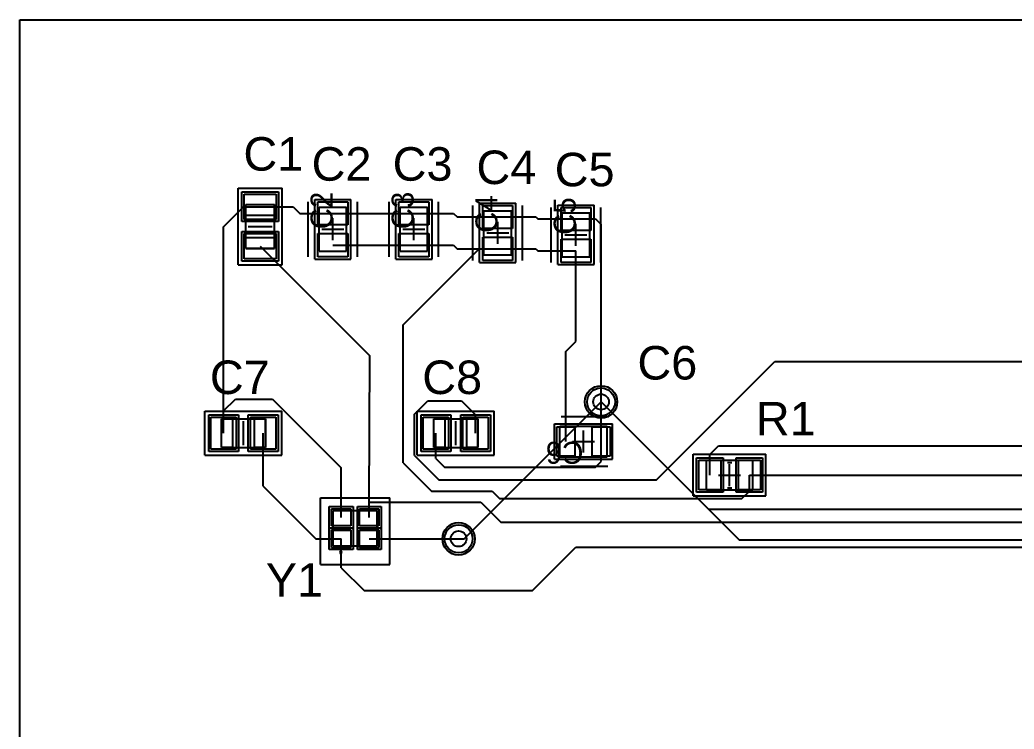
# Model space of a CAD drawing. Header units: millimetres. Extents: x 0 to 306, y 0 to 140.
# Drawn here: x 57.95 to 103.13, y 102.11 to 134.37 of the extents above; entities that cross this region are included whole.
import ezdxf

# ---------------------------------------------------------------- set-up
doc = ezdxf.new("R2010")
doc.units = ezdxf.units.MM
for name, color, linetype in [('BottomLayer', 5, 'Continuous'), ('BottomSolder', 6, 'Continuous'), ('Mechanical1', 6, 'Continuous'), ('Mechanical13', 56, 'Continuous'), ('Mechanical15', 56, 'Continuous'), ('Mechanical16', 56, 'Continuous'), ('Mechanical2', 216, 'Continuous'), ('Mechanical3', 76, 'Continuous'), ('Mechanical5', 56, 'Continuous'), ('TopLayer', 1, 'Continuous'), ('TopOverlay', 2, 'Continuous'), ('TopPaste', 8, 'Continuous'), ('TopSolder', 216, 'Continuous'), ('ViaHoleLayer', 16, 'Continuous')]:
    doc.layers.add(name, color=color, linetype=linetype)
doc.styles.add('Arial', font='arial.ttf', dxfattribs={"height": 0.2})

# ---------------------------------------------------------------- blocks, each defined once
blk = doc.blocks.new('ABM11W300000MHZ4B1UT3_1')
at = {"layer": 'Mechanical13'}
for p, q in [((-1.575, -1.65), (-1.575, 1.375)), ((-1.575, 1.375), (1.575, 1.375)), ((1.575, -1.65), (1.575, 1.375)), ((-1, -0.8), (-1, 0.8)), ((-1, 0.8), (1, 0.8)), ((1, -0.8), (1, 0.8)), ((-1, -0.8), (1, -0.8)), ((-1.575, -1.65), (1.575, -1.65))]:
    blk.add_line(p, q, dxfattribs=at)
at = {"layer": 'TopLayer'}
for p, q in [((-1.075, 0.874), (-0.2, 0.874)), ((-1.075, 0.099), (-1.075, 0.874)), ((-0.2, 0.874), (-0.2, 0.099)), ((0.199, 0.874), (1.074, 0.874)), ((0.199, 0.099), (0.199, 0.874)), ((1.074, 0.874), (1.074, 0.099)), ((-0.2, 0.099), (-1.075, 0.099)), ((1.074, 0.099), (0.199, 0.099)), ((-1.075, -0.1), (-0.2, -0.1)), ((-1.075, -0.875), (-1.075, -0.1)), ((-0.2, -0.1), (-0.2, -0.875)), ((0.199, -0.1), (1.074, -0.1)), ((0.199, -0.875), (0.199, -0.1)), ((1.074, -0.1), (1.074, -0.875)), ((-0.2, -0.875), (-1.075, -0.875)), ((1.074, -0.875), (0.199, -0.875))]:
    blk.add_line(p, q, dxfattribs=at)
at = {"layer": 'TopOverlay'}
for start, end in [(0, 180), (180, 0)]:
    blk.add_arc((-0.65, -1.1), 0.05, start, end, dxfattribs=at)
at = {"layer": 'TopPaste'}
for p, q in [((-1.075, 0.874), (-0.2, 0.874)), ((-1.075, 0.099), (-1.075, 0.874)), ((-0.2, 0.874), (-0.2, 0.099)), ((0.199, 0.874), (1.074, 0.874)), ((0.199, 0.099), (0.199, 0.874)), ((1.074, 0.874), (1.074, 0.099)), ((-0.2, 0.099), (-1.075, 0.099)), ((1.074, 0.099), (0.199, 0.099)), ((-1.075, -0.1), (-0.2, -0.1)), ((-1.075, -0.875), (-1.075, -0.1)), ((-0.2, -0.1), (-0.2, -0.875)), ((0.199, -0.1), (1.074, -0.1)), ((0.199, -0.875), (0.199, -0.1)), ((1.074, -0.1), (1.074, -0.875)), ((-0.2, -0.875), (-1.075, -0.875)), ((1.074, -0.875), (0.199, -0.875))]:
    blk.add_line(p, q, dxfattribs=at)
at = {"layer": 'TopSolder'}
for p, q in [((-1.177, 0.976), (-0.099, 0.976)), ((-1.177, -0.002), (-1.177, 0.976)), ((-0.099, 0.976), (-0.099, -0.002)), ((0.098, 0.976), (1.176, 0.976)), ((0.098, -0.002), (0.098, 0.976)), ((1.176, 0.976), (1.176, -0.002)), ((-1.177, 0.002), (-0.099, 0.002)), ((-1.177, -0.976), (-1.177, 0.002)), ((-0.099, 0.002), (-0.099, -0.976)), ((0.098, 0.002), (1.176, 0.002)), ((0.098, -0.976), (0.098, 0.002)), ((1.176, 0.002), (1.176, -0.976)), ((-0.099, -0.002), (-1.177, -0.002)), ((1.176, -0.002), (0.098, -0.002)), ((-0.099, -0.976), (-1.177, -0.976)), ((1.176, -0.976), (0.098, -0.976))]:
    blk.add_line(p, q, dxfattribs=at)
blk = doc.blocks.new('RESC2013X60X35NL10T20_76')
at = {"layer": 'Mechanical13'}
for p, q in [((-1.05, -0.675), (-1.05, 0.675)), ((-1.05, 0.675), (1.05, 0.675)), ((1.05, -0.675), (1.05, 0.675)), ((-1.05, -0.675), (1.05, -0.675))]:
    blk.add_line(p, q, dxfattribs=at)
at = {"layer": 'Mechanical15'}
for p, q in [((-1.65, -0.95), (-1.65, 0.95)), ((-1.65, 0.95), (1.65, 0.95)), ((1.65, -0.95), (1.65, 0.95)), ((0, -0.5), (0, 0.5)), ((-0.5, 0), (0.5, 0)), ((-1.65, -0.95), (1.65, -0.95))]:
    blk.add_line(p, q, dxfattribs=at)
at = {"layer": 'TopLayer'}
for p, q in [((-1.4, -0.675), (-1.4, 0.675)), ((-1.4, 0.675), (-0.4, 0.675)), ((-0.4, 0.675), (-0.4, -0.675)), ((0.4, -0.675), (0.4, 0.675)), ((0.4, 0.675), (1.4, 0.675)), ((1.4, 0.675), (1.4, -0.675)), ((-0.4, -0.675), (-1.4, -0.675)), ((1.4, -0.675), (0.4, -0.675))]:
    blk.add_line(p, q, dxfattribs=at)
at = {"layer": 'TopOverlay'}
for p, q in [((-0.1, 0.575), (0.1, 0.575)), ((-0.1, -0.575), (0.1, -0.575))]:
    blk.add_line(p, q, dxfattribs=at)
at = {"layer": 'TopPaste'}
for p, q in [((-1.4, -0.675), (-1.4, 0.675)), ((-1.4, 0.675), (-0.4, 0.675)), ((-0.4, 0.675), (-0.4, -0.675)), ((0.4, -0.675), (0.4, 0.675)), ((0.4, 0.675), (1.4, 0.675)), ((1.4, 0.675), (1.4, -0.675)), ((-0.4, -0.675), (-1.4, -0.675)), ((1.4, -0.675), (0.4, -0.675))]:
    blk.add_line(p, q, dxfattribs=at)
at = {"layer": 'TopSolder'}
for p, q in [((-1.502, -0.777), (-1.502, 0.777)), ((-1.502, 0.777), (-0.298, 0.777)), ((-0.298, 0.777), (-0.298, -0.777)), ((0.298, -0.777), (0.298, 0.777)), ((0.298, 0.777), (1.502, 0.777)), ((1.502, 0.777), (1.502, -0.777)), ((-0.298, -0.777), (-1.502, -0.777)), ((1.502, -0.777), (0.298, -0.777))]:
    blk.add_line(p, q, dxfattribs=at)
blk = doc.blocks.new('CAPC2012X140N_148')
at = {"layer": 'Mechanical13'}
for p, q in [((-1, 0.65), (-1, -0.65)), ((1, 0.65), (-1, 0.65)), ((-1, -0.65), (-1, 0.65)), ((-1, 0.65), (-0.5, 0.65)), ((-0.5, 0.65), (-0.5, -0.65)), ((0.5, -0.65), (0.5, 0.65)), ((0.5, 0.65), (1, 0.65)), ((1, 0.65), (1, -0.65)), ((1, 0.65), (1, -0.65)), ((1, -0.65), (-1, -0.65)), ((-0.5, -0.65), (-1, -0.65)), ((1, -0.65), (0.5, -0.65))]:
    blk.add_line(p, q, dxfattribs=at)
at = {"layer": 'Mechanical15'}
for p, q in [((-1.75, 1), (-1.75, -1)), ((1.75, 1), (-1.75, 1)), ((1.75, 1), (1.75, -1)), ((1.75, -1), (-1.75, -1))]:
    blk.add_line(p, q, dxfattribs=at)
at = {"layer": 'TopLayer'}
for p, q in [((-1.475, 0.725), (-0.325, 0.725)), ((-1.475, -0.725), (-1.475, 0.725)), ((-0.325, 0.725), (-0.325, -0.725)), ((0.325, 0.725), (1.475, 0.725)), ((0.325, -0.725), (0.325, 0.725)), ((1.475, 0.725), (1.475, -0.725)), ((-0.325, -0.725), (-1.475, -0.725)), ((1.475, -0.725), (0.325, -0.725))]:
    blk.add_line(p, q, dxfattribs=at)
at = {"layer": 'TopOverlay'}
blk.add_line((0, 0.55), (0, -0.55), dxfattribs=at)
at = {"layer": 'TopPaste'}
for p, q in [((-1.475, 0.725), (-0.325, 0.725)), ((-1.475, -0.725), (-1.475, 0.725)), ((-0.325, 0.725), (-0.325, -0.725)), ((0.325, 0.725), (1.475, 0.725)), ((0.325, -0.725), (0.325, 0.725)), ((1.475, 0.725), (1.475, -0.725)), ((-0.325, -0.725), (-1.475, -0.725)), ((1.475, -0.725), (0.325, -0.725))]:
    blk.add_line(p, q, dxfattribs=at)
at = {"layer": 'TopSolder'}
for p, q in [((-1.577, 0.827), (-0.223, 0.827)), ((-1.577, -0.827), (-1.577, 0.827)), ((-0.223, 0.827), (-0.223, -0.827)), ((0.223, 0.827), (1.577, 0.827)), ((0.223, -0.827), (0.223, 0.827)), ((1.577, 0.827), (1.577, -0.827)), ((-0.223, -0.827), (-1.577, -0.827)), ((1.577, -0.827), (0.223, -0.827))]:
    blk.add_line(p, q, dxfattribs=at)
blk = doc.blocks.new('CAPC2012X140N_149')
at = {"layer": 'Mechanical13'}
for p, q in [((-1, 0.65), (-1, -0.65)), ((1, 0.65), (-1, 0.65)), ((-1, -0.65), (-1, 0.65)), ((-1, 0.65), (-0.5, 0.65)), ((-0.5, 0.65), (-0.5, -0.65)), ((0.5, -0.65), (0.5, 0.65)), ((0.5, 0.65), (1, 0.65)), ((1, 0.65), (1, -0.65)), ((1, 0.65), (1, -0.65)), ((1, -0.65), (-1, -0.65)), ((-0.5, -0.65), (-1, -0.65)), ((1, -0.65), (0.5, -0.65))]:
    blk.add_line(p, q, dxfattribs=at)
at = {"layer": 'Mechanical15'}
for p, q in [((-1.75, 1), (-1.75, -1)), ((1.75, 1), (-1.75, 1)), ((1.75, 1), (1.75, -1)), ((1.75, -1), (-1.75, -1))]:
    blk.add_line(p, q, dxfattribs=at)
at = {"layer": 'TopLayer'}
for p, q in [((-1.475, 0.725), (-0.325, 0.725)), ((-1.475, -0.725), (-1.475, 0.725)), ((-0.325, 0.725), (-0.325, -0.725)), ((0.325, 0.725), (1.475, 0.725)), ((0.325, -0.725), (0.325, 0.725)), ((1.475, 0.725), (1.475, -0.725)), ((-0.325, -0.725), (-1.475, -0.725)), ((1.475, -0.725), (0.325, -0.725))]:
    blk.add_line(p, q, dxfattribs=at)
at = {"layer": 'TopOverlay'}
blk.add_line((0, 0.55), (0, -0.55), dxfattribs=at)
at = {"layer": 'TopPaste'}
for p, q in [((-1.475, 0.725), (-0.325, 0.725)), ((-1.475, -0.725), (-1.475, 0.725)), ((-0.325, 0.725), (-0.325, -0.725)), ((0.325, 0.725), (1.475, 0.725)), ((0.325, -0.725), (0.325, 0.725)), ((1.475, 0.725), (1.475, -0.725)), ((-0.325, -0.725), (-1.475, -0.725)), ((1.475, -0.725), (0.325, -0.725))]:
    blk.add_line(p, q, dxfattribs=at)
at = {"layer": 'TopSolder'}
for p, q in [((-1.577, 0.827), (-0.223, 0.827)), ((-1.577, -0.827), (-1.577, 0.827)), ((-0.223, 0.827), (-0.223, -0.827)), ((0.223, 0.827), (1.577, 0.827)), ((0.223, -0.827), (0.223, 0.827)), ((1.577, 0.827), (1.577, -0.827)), ((-0.223, -0.827), (-1.577, -0.827)), ((1.577, -0.827), (0.223, -0.827))]:
    blk.add_line(p, q, dxfattribs=at)
blk = doc.blocks.new('FP_CL21B106KOQNNNE_MFG_150')
at = {"layer": 'Mechanical16'}
for p, q in [((0, 0.5), (0, -0.5)), ((0.5, 0), (-0.5, 0))]:
    blk.add_line(p, q, dxfattribs=at)
at = {"layer": 'Mechanical2'}
for p, q in [((-1.075, 0.7), (-1.075, -0.7)), ((1.075, 0.7), (-1.075, 0.7)), ((1.075, 0.7), (1.075, -0.7)), ((1.075, -0.7), (-1.075, -0.7))]:
    blk.add_line(p, q, dxfattribs=at)
at = {"layer": 'Mechanical3'}
for p, q in [((-1.313, 0.8), (-1.313, -0.8)), ((1.312, 0.8), (-1.313, 0.8)), ((1.312, 0.8), (1.312, -0.8)), ((1.312, -0.8), (-1.313, -0.8))]:
    blk.add_line(p, q, dxfattribs=at)
at = {"layer": 'Mechanical5'}
for p, q in [((-1.313, 0.8), (-1.313, -0.8)), ((1.312, 0.8), (-1.313, 0.8)), ((1.312, 0.8), (1.312, -0.8)), ((1.312, -0.8), (-1.313, -0.8))]:
    blk.add_line(p, q, dxfattribs=at)
at = {"layer": 'TopLayer'}
for p, q in [((-1.213, 0.663), (-0.388, 0.663)), ((-1.213, -0.662), (-1.213, 0.663)), ((-0.388, 0.663), (-0.388, -0.662)), ((0.387, 0.663), (1.212, 0.663)), ((0.387, -0.662), (0.387, 0.663)), ((1.212, 0.663), (1.212, -0.662)), ((-0.388, -0.662), (-1.213, -0.662)), ((1.212, -0.662), (0.387, -0.662))]:
    blk.add_line(p, q, dxfattribs=at)
at = {"layer": 'TopOverlay'}
for p, q in [((1.05, 1.125), (-1.1, 1.125)), ((1.017, -1.14), (-1.133, -1.14))]:
    blk.add_line(p, q, dxfattribs=at)
at = {"layer": 'TopPaste'}
for p, q in [((-1.213, 0.663), (-0.388, 0.663)), ((-1.213, -0.662), (-1.213, 0.663)), ((-0.388, 0.663), (-0.388, -0.662)), ((0.387, 0.663), (1.212, 0.663)), ((0.387, -0.662), (0.387, 0.663)), ((1.212, 0.663), (1.212, -0.662)), ((-0.388, -0.662), (-1.213, -0.662)), ((1.212, -0.662), (0.387, -0.662))]:
    blk.add_line(p, q, dxfattribs=at)
at = {"layer": 'TopSolder'}
for p, q in [((-1.213, 0.663), (-0.388, 0.663)), ((-1.213, -0.662), (-1.213, 0.663)), ((-0.388, 0.663), (-0.388, -0.662)), ((0.387, 0.663), (1.212, 0.663)), ((0.387, -0.662), (0.387, 0.663)), ((1.212, 0.663), (1.212, -0.662)), ((-0.388, -0.662), (-1.213, -0.662)), ((1.212, -0.662), (0.387, -0.662))]:
    blk.add_line(p, q, dxfattribs=at)
at = {"layer": 'Mechanical5'}
blk.add_text('C6', height=1, dxfattribs=at).set_placement((0, 0.011))
blk = doc.blocks.new('FP_CL21_IPC_C_151')
at = {"layer": 'Mechanical16'}
for p, q in [((0, 0.5), (0, -0.5)), ((-0.5, 0), (0.5, 0))]:
    blk.add_line(p, q, dxfattribs=at)
at = {"layer": 'Mechanical2'}
for p, q in [((-1, 0.625), (1, 0.625)), ((-1, 0.625), (-1, -0.625)), ((1, 0.625), (1, -0.625)), ((-1, -0.625), (1, -0.625))]:
    blk.add_line(p, q, dxfattribs=at)
at = {"layer": 'Mechanical3'}
for p, q in [((-1.353, 0.825), (1.353, 0.825)), ((-1.353, 0.825), (-1.353, -0.825)), ((1.353, 0.825), (1.353, -0.825)), ((-1.353, -0.825), (1.353, -0.825))]:
    blk.add_line(p, q, dxfattribs=at)
at = {"layer": 'Mechanical5'}
for p, q in [((-1.353, 0.825), (1.353, 0.825)), ((-1.353, 0.825), (-1.353, -0.825)), ((1.353, 0.825), (1.353, -0.825)), ((-1.353, -0.825), (1.353, -0.825))]:
    blk.add_line(p, q, dxfattribs=at)
at = {"layer": 'TopLayer'}
for p, q in [((-1.253, 0.678), (-0.198, 0.678)), ((-1.253, -0.678), (-1.253, 0.678)), ((-0.198, 0.678), (-0.198, -0.678)), ((0.198, 0.678), (1.253, 0.678)), ((0.198, -0.678), (0.198, 0.678)), ((1.253, 0.678), (1.253, -0.678)), ((-0.198, -0.678), (-1.253, -0.678)), ((1.253, -0.678), (0.198, -0.678))]:
    blk.add_line(p, q, dxfattribs=at)
at = {"layer": 'TopOverlay'}
for p, q in [((-1.253, 1.125), (1.253, 1.125)), ((-1.253, -1.125), (1.253, -1.125))]:
    blk.add_line(p, q, dxfattribs=at)
at = {"layer": 'TopPaste'}
for p, q in [((-1.253, 0.678), (-0.198, 0.678)), ((-1.253, -0.678), (-1.253, 0.678)), ((-0.198, 0.678), (-0.198, -0.678)), ((0.198, 0.678), (1.253, 0.678)), ((0.198, -0.678), (0.198, 0.678)), ((1.253, 0.678), (1.253, -0.678)), ((-0.198, -0.678), (-1.253, -0.678)), ((1.253, -0.678), (0.198, -0.678))]:
    blk.add_line(p, q, dxfattribs=at)
at = {"layer": 'TopSolder'}
for p, q in [((-1.253, 0.678), (-0.198, 0.678)), ((-1.253, -0.678), (-1.253, 0.678)), ((-0.198, 0.678), (-0.198, -0.678)), ((0.198, 0.678), (1.253, 0.678)), ((0.198, -0.678), (0.198, 0.678)), ((1.253, 0.678), (1.253, -0.678)), ((-0.198, -0.678), (-1.253, -0.678)), ((1.253, -0.678), (0.198, -0.678))]:
    blk.add_line(p, q, dxfattribs=at)
at = {"layer": 'Mechanical5'}
blk.add_text('C5', height=1, dxfattribs=at).set_placement((0, 0.011))
blk = doc.blocks.new('FP_CL21_IPC_C_152')
at = {"layer": 'Mechanical16'}
for p, q in [((0, 0.5), (0, -0.5)), ((-0.5, 0), (0.5, 0))]:
    blk.add_line(p, q, dxfattribs=at)
at = {"layer": 'Mechanical2'}
for p, q in [((-1, 0.625), (1, 0.625)), ((-1, 0.625), (-1, -0.625)), ((1, 0.625), (1, -0.625)), ((-1, -0.625), (1, -0.625))]:
    blk.add_line(p, q, dxfattribs=at)
at = {"layer": 'Mechanical3'}
for p, q in [((-1.353, 0.825), (1.353, 0.825)), ((-1.353, 0.825), (-1.353, -0.825)), ((1.353, 0.825), (1.353, -0.825)), ((-1.353, -0.825), (1.353, -0.825))]:
    blk.add_line(p, q, dxfattribs=at)
at = {"layer": 'Mechanical5'}
for p, q in [((-1.353, 0.825), (1.353, 0.825)), ((-1.353, 0.825), (-1.353, -0.825)), ((1.353, 0.825), (1.353, -0.825)), ((-1.353, -0.825), (1.353, -0.825))]:
    blk.add_line(p, q, dxfattribs=at)
at = {"layer": 'TopLayer'}
for p, q in [((-1.253, 0.678), (-0.198, 0.678)), ((-1.253, -0.678), (-1.253, 0.678)), ((-0.198, 0.678), (-0.198, -0.678)), ((0.198, 0.678), (1.253, 0.678)), ((0.198, -0.678), (0.198, 0.678)), ((1.253, 0.678), (1.253, -0.678)), ((-0.198, -0.678), (-1.253, -0.678)), ((1.253, -0.678), (0.198, -0.678))]:
    blk.add_line(p, q, dxfattribs=at)
at = {"layer": 'TopOverlay'}
for p, q in [((-1.253, 1.125), (1.253, 1.125)), ((-1.253, -1.125), (1.253, -1.125))]:
    blk.add_line(p, q, dxfattribs=at)
at = {"layer": 'TopPaste'}
for p, q in [((-1.253, 0.678), (-0.198, 0.678)), ((-1.253, -0.678), (-1.253, 0.678)), ((-0.198, 0.678), (-0.198, -0.678)), ((0.198, 0.678), (1.253, 0.678)), ((0.198, -0.678), (0.198, 0.678)), ((1.253, 0.678), (1.253, -0.678)), ((-0.198, -0.678), (-1.253, -0.678)), ((1.253, -0.678), (0.198, -0.678))]:
    blk.add_line(p, q, dxfattribs=at)
at = {"layer": 'TopSolder'}
for p, q in [((-1.253, 0.678), (-0.198, 0.678)), ((-1.253, -0.678), (-1.253, 0.678)), ((-0.198, 0.678), (-0.198, -0.678)), ((0.198, 0.678), (1.253, 0.678)), ((0.198, -0.678), (0.198, 0.678)), ((1.253, 0.678), (1.253, -0.678)), ((-0.198, -0.678), (-1.253, -0.678)), ((1.253, -0.678), (0.198, -0.678))]:
    blk.add_line(p, q, dxfattribs=at)
at = {"layer": 'Mechanical5'}
blk.add_text('C4', height=1, dxfattribs=at).set_placement((0, 0.011))
blk = doc.blocks.new('FP_CL21_IPC_C_153')
at = {"layer": 'Mechanical16'}
for p, q in [((0, 0.5), (0, -0.5)), ((-0.5, 0), (0.5, 0))]:
    blk.add_line(p, q, dxfattribs=at)
at = {"layer": 'Mechanical2'}
for p, q in [((-1, 0.625), (1, 0.625)), ((-1, 0.625), (-1, -0.625)), ((1, 0.625), (1, -0.625)), ((-1, -0.625), (1, -0.625))]:
    blk.add_line(p, q, dxfattribs=at)
at = {"layer": 'Mechanical3'}
for p, q in [((-1.353, 0.825), (1.353, 0.825)), ((-1.353, 0.825), (-1.353, -0.825)), ((1.353, 0.825), (1.353, -0.825)), ((-1.353, -0.825), (1.353, -0.825))]:
    blk.add_line(p, q, dxfattribs=at)
at = {"layer": 'Mechanical5'}
for p, q in [((-1.353, 0.825), (1.353, 0.825)), ((-1.353, 0.825), (-1.353, -0.825)), ((1.353, 0.825), (1.353, -0.825)), ((-1.353, -0.825), (1.353, -0.825))]:
    blk.add_line(p, q, dxfattribs=at)
at = {"layer": 'TopLayer'}
for p, q in [((-1.253, 0.678), (-0.198, 0.678)), ((-1.253, -0.678), (-1.253, 0.678)), ((-0.198, 0.678), (-0.198, -0.678)), ((0.198, 0.678), (1.253, 0.678)), ((0.198, -0.678), (0.198, 0.678)), ((1.253, 0.678), (1.253, -0.678)), ((-0.198, -0.678), (-1.253, -0.678)), ((1.253, -0.678), (0.198, -0.678))]:
    blk.add_line(p, q, dxfattribs=at)
at = {"layer": 'TopOverlay'}
for p, q in [((-1.253, 1.125), (1.253, 1.125)), ((-1.253, -1.125), (1.253, -1.125))]:
    blk.add_line(p, q, dxfattribs=at)
at = {"layer": 'TopPaste'}
for p, q in [((-1.253, 0.678), (-0.198, 0.678)), ((-1.253, -0.678), (-1.253, 0.678)), ((-0.198, 0.678), (-0.198, -0.678)), ((0.198, 0.678), (1.253, 0.678)), ((0.198, -0.678), (0.198, 0.678)), ((1.253, 0.678), (1.253, -0.678)), ((-0.198, -0.678), (-1.253, -0.678)), ((1.253, -0.678), (0.198, -0.678))]:
    blk.add_line(p, q, dxfattribs=at)
at = {"layer": 'TopSolder'}
for p, q in [((-1.253, 0.678), (-0.198, 0.678)), ((-1.253, -0.678), (-1.253, 0.678)), ((-0.198, 0.678), (-0.198, -0.678)), ((0.198, 0.678), (1.253, 0.678)), ((0.198, -0.678), (0.198, 0.678)), ((1.253, 0.678), (1.253, -0.678)), ((-0.198, -0.678), (-1.253, -0.678)), ((1.253, -0.678), (0.198, -0.678))]:
    blk.add_line(p, q, dxfattribs=at)
at = {"layer": 'Mechanical5'}
blk.add_text('C3', height=1, dxfattribs=at).set_placement((0, 0.011))
blk = doc.blocks.new('FP_CL21_IPC_C_154')
at = {"layer": 'Mechanical16'}
for p, q in [((0, 0.5), (0, -0.5)), ((-0.5, 0), (0.5, 0))]:
    blk.add_line(p, q, dxfattribs=at)
at = {"layer": 'Mechanical2'}
for p, q in [((-1, 0.625), (1, 0.625)), ((-1, 0.625), (-1, -0.625)), ((1, 0.625), (1, -0.625)), ((-1, -0.625), (1, -0.625))]:
    blk.add_line(p, q, dxfattribs=at)
at = {"layer": 'Mechanical3'}
for p, q in [((-1.353, 0.825), (1.353, 0.825)), ((-1.353, 0.825), (-1.353, -0.825)), ((1.353, 0.825), (1.353, -0.825)), ((-1.353, -0.825), (1.353, -0.825))]:
    blk.add_line(p, q, dxfattribs=at)
at = {"layer": 'Mechanical5'}
for p, q in [((-1.353, 0.825), (1.353, 0.825)), ((-1.353, 0.825), (-1.353, -0.825)), ((1.353, 0.825), (1.353, -0.825)), ((-1.353, -0.825), (1.353, -0.825))]:
    blk.add_line(p, q, dxfattribs=at)
at = {"layer": 'TopLayer'}
for p, q in [((-1.253, 0.678), (-0.198, 0.678)), ((-1.253, -0.678), (-1.253, 0.678)), ((-0.198, 0.678), (-0.198, -0.678)), ((0.198, 0.678), (1.253, 0.678)), ((0.198, -0.678), (0.198, 0.678)), ((1.253, 0.678), (1.253, -0.678)), ((-0.198, -0.678), (-1.253, -0.678)), ((1.253, -0.678), (0.198, -0.678))]:
    blk.add_line(p, q, dxfattribs=at)
at = {"layer": 'TopOverlay'}
for p, q in [((-1.253, 1.125), (1.253, 1.125)), ((-1.253, -1.125), (1.253, -1.125))]:
    blk.add_line(p, q, dxfattribs=at)
at = {"layer": 'TopPaste'}
for p, q in [((-1.253, 0.678), (-0.198, 0.678)), ((-1.253, -0.678), (-1.253, 0.678)), ((-0.198, 0.678), (-0.198, -0.678)), ((0.198, 0.678), (1.253, 0.678)), ((0.198, -0.678), (0.198, 0.678)), ((1.253, 0.678), (1.253, -0.678)), ((-0.198, -0.678), (-1.253, -0.678)), ((1.253, -0.678), (0.198, -0.678))]:
    blk.add_line(p, q, dxfattribs=at)
at = {"layer": 'TopSolder'}
for p, q in [((-1.253, 0.678), (-0.198, 0.678)), ((-1.253, -0.678), (-1.253, 0.678)), ((-0.198, 0.678), (-0.198, -0.678)), ((0.198, 0.678), (1.253, 0.678)), ((0.198, -0.678), (0.198, 0.678)), ((1.253, 0.678), (1.253, -0.678)), ((-0.198, -0.678), (-1.253, -0.678)), ((1.253, -0.678), (0.198, -0.678))]:
    blk.add_line(p, q, dxfattribs=at)
at = {"layer": 'Mechanical5'}
blk.add_text('C2', height=1, dxfattribs=at).set_placement((0, 0.011))
blk = doc.blocks.new('CAPC2012X140N_155')
at = {"layer": 'Mechanical13'}
for p, q in [((-1, 0.65), (-1, -0.65)), ((-1, 0.65), (1, 0.65)), ((-1, -0.65), (-1, 0.65)), ((-1, 0.65), (-0.5, 0.65)), ((-0.5, 0.65), (-0.5, -0.65)), ((0.5, -0.65), (0.5, 0.65)), ((0.5, 0.65), (1, 0.65)), ((1, 0.65), (1, -0.65)), ((1, 0.65), (1, -0.65)), ((-1, -0.65), (1, -0.65)), ((-0.5, -0.65), (-1, -0.65)), ((1, -0.65), (0.5, -0.65))]:
    blk.add_line(p, q, dxfattribs=at)
at = {"layer": 'Mechanical15'}
for p, q in [((-1.75, 1), (-1.75, -1)), ((-1.75, 1), (1.75, 1)), ((1.75, 1), (1.75, -1)), ((-1.75, -1), (1.75, -1))]:
    blk.add_line(p, q, dxfattribs=at)
at = {"layer": 'TopLayer'}
for p, q in [((-1.475, 0.725), (-0.325, 0.725)), ((-1.475, -0.725), (-1.475, 0.725)), ((-0.325, 0.725), (-0.325, -0.725)), ((0.325, 0.725), (1.475, 0.725)), ((0.325, -0.725), (0.325, 0.725)), ((1.475, 0.725), (1.475, -0.725)), ((-0.325, -0.725), (-1.475, -0.725)), ((1.475, -0.725), (0.325, -0.725))]:
    blk.add_line(p, q, dxfattribs=at)
at = {"layer": 'TopOverlay'}
blk.add_line((0, 0.55), (0, -0.55), dxfattribs=at)
at = {"layer": 'TopPaste'}
for p, q in [((-1.475, 0.725), (-0.325, 0.725)), ((-1.475, -0.725), (-1.475, 0.725)), ((-0.325, 0.725), (-0.325, -0.725)), ((0.325, 0.725), (1.475, 0.725)), ((0.325, -0.725), (0.325, 0.725)), ((1.475, 0.725), (1.475, -0.725)), ((-0.325, -0.725), (-1.475, -0.725)), ((1.475, -0.725), (0.325, -0.725))]:
    blk.add_line(p, q, dxfattribs=at)
at = {"layer": 'TopSolder'}
for p, q in [((-1.577, 0.827), (-0.223, 0.827)), ((-1.577, -0.827), (-1.577, 0.827)), ((-0.223, 0.827), (-0.223, -0.827)), ((0.223, 0.827), (1.577, 0.827)), ((0.223, -0.827), (0.223, 0.827)), ((1.577, 0.827), (1.577, -0.827)), ((-0.223, -0.827), (-1.577, -0.827)), ((1.577, -0.827), (0.223, -0.827))]:
    blk.add_line(p, q, dxfattribs=at)

msp = doc.modelspace()

# ---------------------------------------------------------------- linework, layer by layer
at = {"layer": 'BottomLayer'}
for p, q in [((78.134, 110.765), (84.361, 116.992)), ((84.361, 116.992), (89.238, 112.116)), ((89.238, 112.116), (139.657, 112.116)), ((89.238, 112.116), (90.635, 110.719)), ((77.884, 110.765), (78.134, 110.765)), ((90.635, 110.719), (146.16, 110.719))]:
    msp.add_line(p, q, dxfattribs=at)
for centre in [(84.361, 116.992), (77.884, 110.765)]:
    msp.add_circle(centre, 0.635, dxfattribs=at)
at = {"layer": 'BottomSolder'}
for centre in [(84.361, 116.992), (77.884, 110.765)]:
    msp.add_circle(centre, 0.737, dxfattribs=at)
at = {"layer": 'Mechanical1'}
for p, q in [((57.945, 134.366), (143.035, 134.366)), ((57.945, 97.052), (57.945, 134.366))]:
    msp.add_line(p, q, dxfattribs=at)
at = {"layer": 'TopLayer'}
for p, q in [((67.205, 124.957), (68.116, 125.868)), ((68.116, 125.868), (68.867, 125.868)), ((68.867, 125.868), (70.366, 125.868)), ((70.366, 125.868), (70.667, 125.567)), ((70.667, 125.567), (72.169, 125.567)), ((72.169, 125.567), (75.852, 125.567)), ((75.852, 125.567), (77.656, 125.567)), ((77.656, 125.567), (77.819, 125.404)), ((77.819, 125.404), (79.662, 125.404)), ((79.662, 125.404), (81.39, 125.404)), ((81.39, 125.404), (81.48, 125.313)), ((81.48, 125.313), (83.218, 125.313)), ((83.218, 125.313), (84.107, 125.313)), ((84.107, 125.313), (84.361, 125.059)), ((67.205, 116.586), (67.205, 124.957)), ((84.361, 116.992), (84.361, 125.059)), ((68.867, 124.068), (73.846, 119.09)), ((72.169, 124.115), (75.852, 124.115)), ((75.37, 120.498), (78.824, 123.952)), ((75.852, 124.115), (77.656, 124.115)), ((77.656, 124.115), (77.819, 123.952)), ((77.819, 123.952), (78.824, 123.952)), ((78.824, 123.952), (79.662, 123.952)), ((79.662, 123.952), (81.39, 123.952)), ((81.39, 123.952), (81.48, 123.861)), ((81.48, 123.861), (83.218, 123.861)), ((83.218, 119.735), (83.218, 123.861)), ((75.37, 114.224), (75.37, 120.498)), ((82.761, 119.278), (83.218, 119.735)), ((73.822, 112.428), (73.846, 119.09)), ((82.761, 115.189), (82.761, 119.278)), ((86.883, 113.444), (92.261, 118.822)), ((92.261, 118.822), (146.845, 118.822)), ((67.205, 116.586), (67.739, 117.119)), ((67.739, 117.119), (69.428, 117.119)), ((69.428, 117.119), (72.547, 114)), ((75.878, 116.434), (76.487, 117.043)), ((76.487, 117.043), (78.011, 117.043)), ((78.011, 117.043), (78.657, 116.397)), ((84.361, 115.189), (84.361, 116.992)), ((67.205, 115.57), (67.205, 116.586)), ((75.878, 114.554), (75.878, 116.434)), ((78.657, 115.57), (78.657, 116.397)), ((69.005, 113.16), (69.005, 115.57)), ((76.857, 114.413), (76.857, 115.57)), ((84.361, 114.275), (84.361, 115.189)), ((89.303, 114.594), (89.695, 114.986)), ((89.695, 114.986), (140.165, 114.986)), ((75.878, 114.554), (76.988, 113.444)), ((76.857, 114.413), (77.249, 114.021)), ((89.303, 113.665), (89.303, 114.594)), ((72.547, 111.739), (72.547, 114)), ((75.37, 114.224), (76.658, 112.936)), ((77.249, 114.021), (84.107, 114.021)), ((84.107, 114.021), (84.361, 114.275)), ((76.988, 113.444), (86.883, 113.444)), ((91.103, 112.939), (91.103, 113.665)), ((91.103, 113.665), (140.135, 113.665)), ((69.005, 113.16), (71.401, 110.765)), ((76.658, 112.936), (79.409, 112.936)), ((79.409, 112.936), (79.747, 112.598)), ((79.747, 112.598), (90.762, 112.598)), ((90.762, 112.598), (91.103, 112.939)), ((73.822, 111.739), (73.822, 112.428)), ((73.822, 112.428), (78.901, 112.428)), ((78.901, 112.428), (79.81, 111.519)), ((79.81, 111.519), (138.636, 111.519)), ((71.401, 110.765), (72.547, 110.765)), ((72.547, 109.452), (72.547, 110.765)), ((73.822, 110.765), (77.884, 110.765)), ((81.237, 108.407), (83.218, 110.388)), ((83.218, 110.388), (140.8, 110.388)), ((72.547, 109.452), (73.592, 108.407)), ((73.592, 108.407), (81.237, 108.407))]:
    msp.add_line(p, q, dxfattribs=at)
for centre in [(84.361, 116.992), (77.884, 110.765)]:
    msp.add_circle(centre, 0.635, dxfattribs=at)
at = {"layer": 'TopSolder'}
for centre in [(84.361, 116.992), (77.884, 110.765)]:
    msp.add_circle(centre, 0.737, dxfattribs=at)
at = {"layer": 'ViaHoleLayer'}
for centre in [(84.361, 116.992), (77.884, 110.765)]:
    msp.add_circle(centre, 0.356, dxfattribs=at)

# ---------------------------------------------------------------- block references
for name, p, rotation in [('CAPC2012X140N_155', (68.867, 124.968), 90), ('FP_CL21_IPC_C_154', (72.169, 124.841), 90), ('FP_CL21_IPC_C_153', (75.852, 124.841), 90), ('FP_CL21_IPC_C_152', (79.662, 124.678), 90), ('FP_CL21_IPC_C_151', (83.218, 124.587), 90), ('CAPC2012X140N_149', (68.105, 115.57), 180), ('CAPC2012X140N_148', (77.757, 115.57), 180), ('FP_CL21B106KOQNNNE_MFG_150', (83.561, 115.189), 180)]:
    msp.add_blockref(name, p, dxfattribs=dict(rotation=rotation))
for name, p in [('RESC2013X60X35NL10T20_76', (90.203, 113.665)), ('ABM11W300000MHZ4B1UT3_1', (73.185, 111.252))]:
    msp.add_blockref(name, p)

# ---------------------------------------------------------------- texts
at = {"layer": 'TopOverlay', "style": 'Arial'}
for s, p in [('C1', (68.105, 127.508)), ('C2', (71.204, 127.051)), ('C3', (74.887, 127.051)), ('C4', (78.697, 126.898)), ('C5', (82.253, 126.797)), ('C6', (86.013, 118.009)), ('C7', (66.581, 117.348)), ('C8', (76.233, 117.348)), ('R1', (91.397, 115.469)), ('Y1', (69.122, 108.128))]:
    msp.add_text(s, height=1.524, dxfattribs=at).set_placement(p)

doc.saveas('drawing.dxf')
